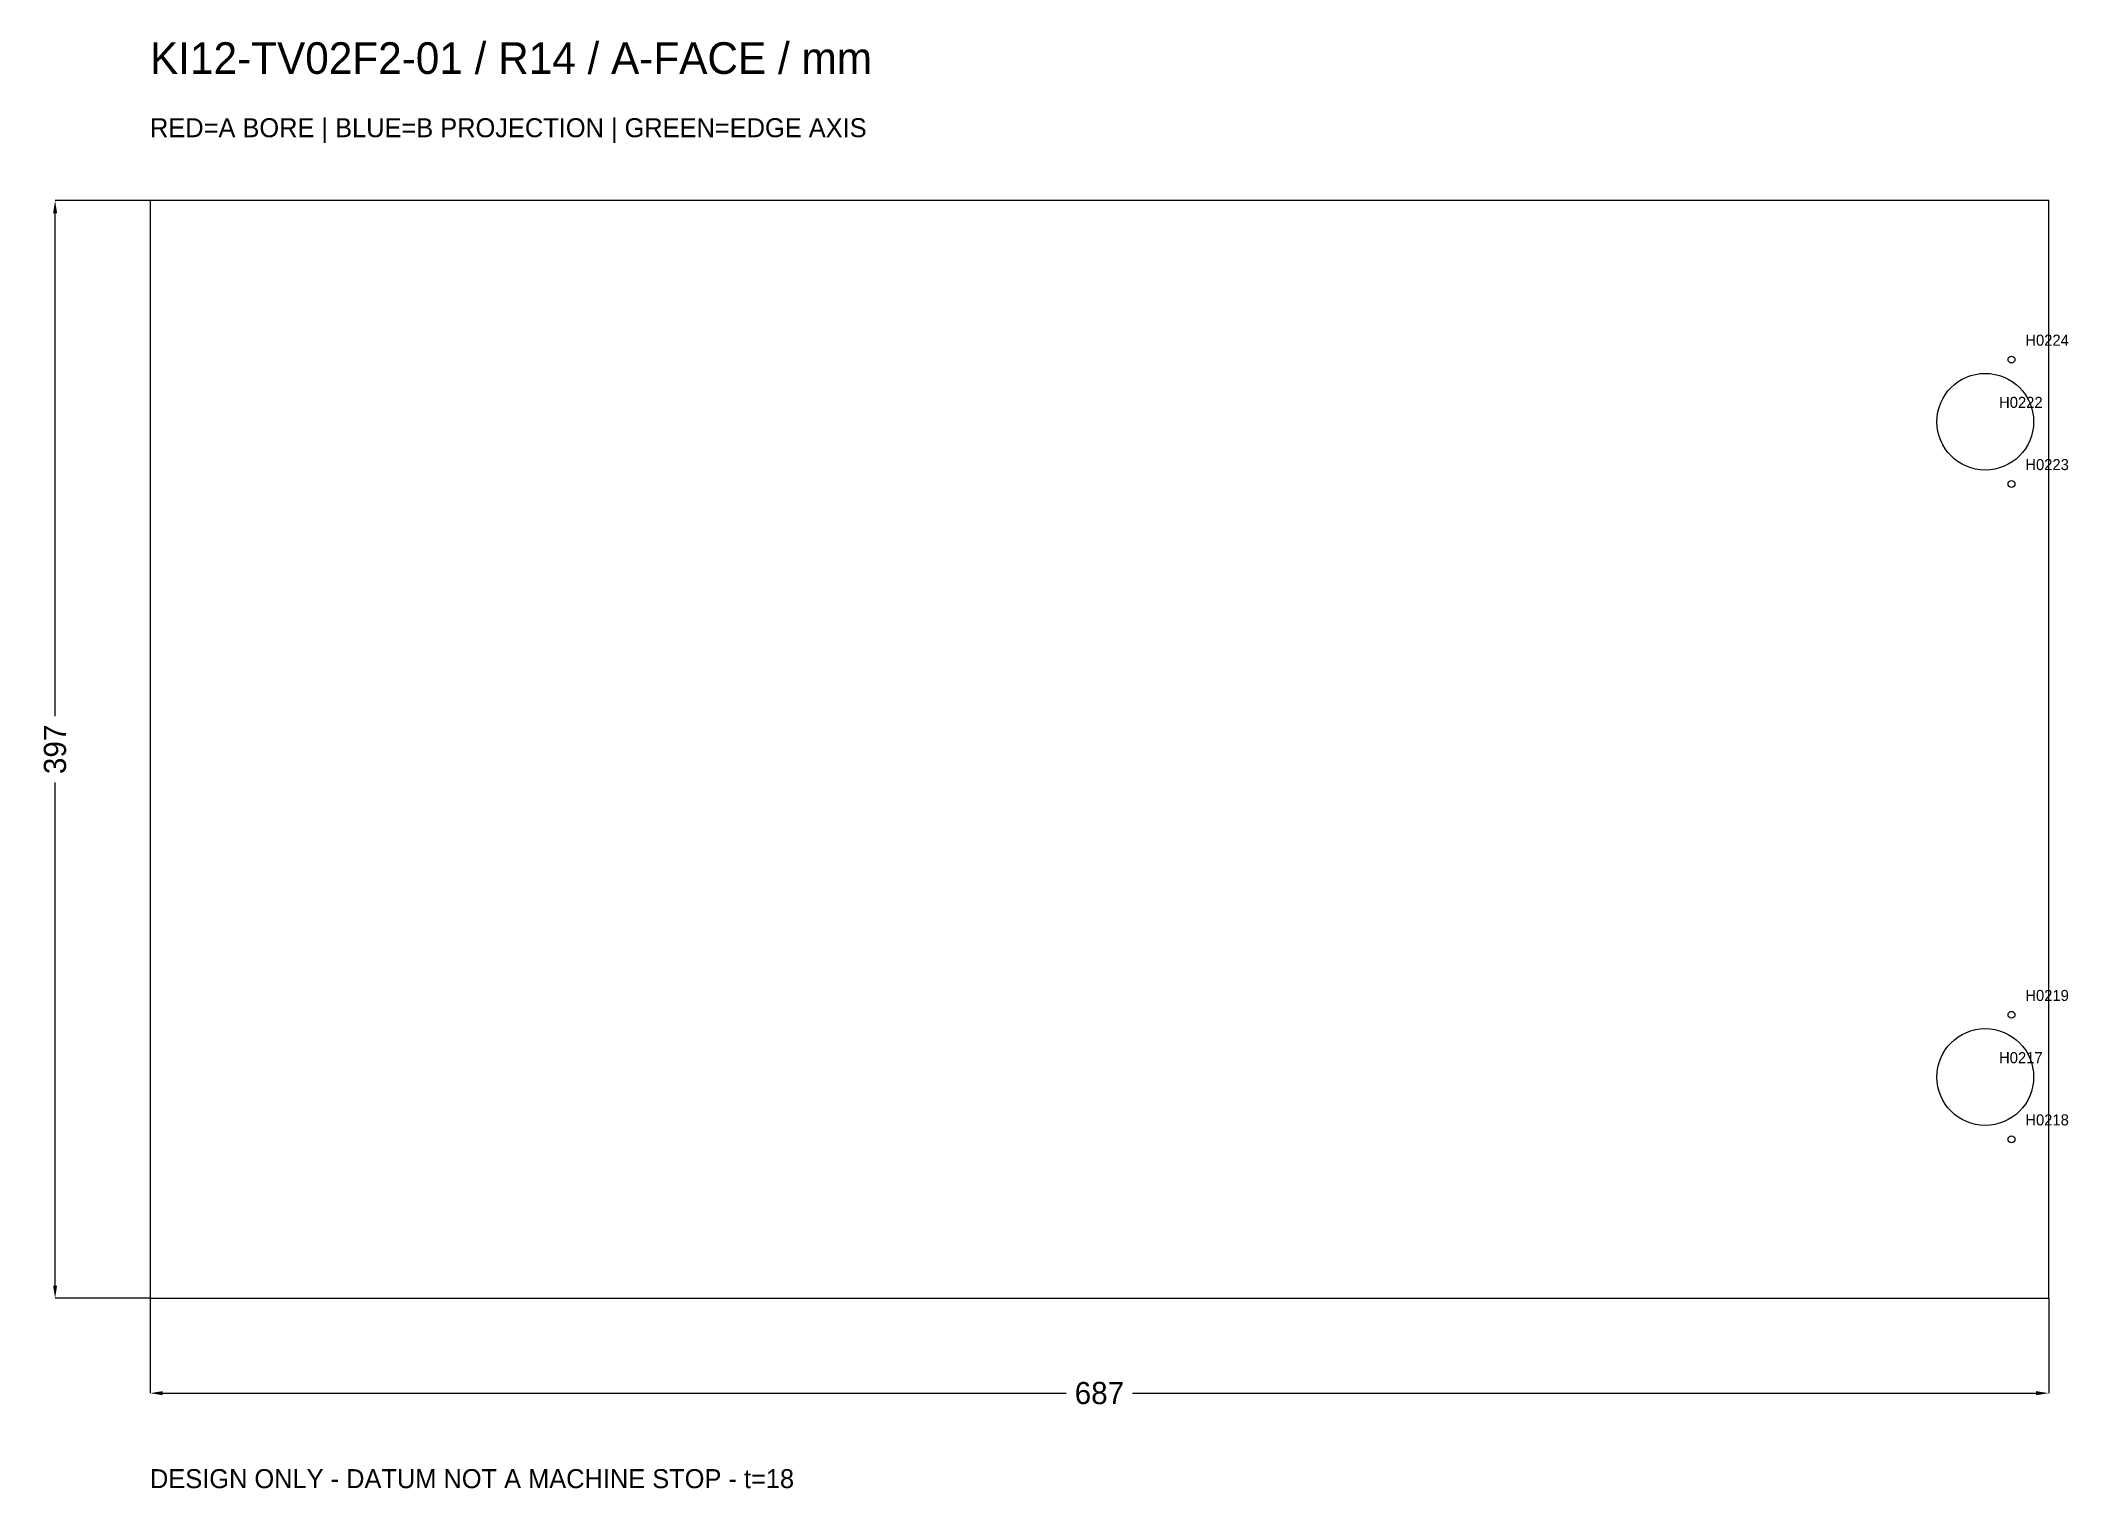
# Model space of a CAD drawing. Header units: millimetres. Extents: x -40 to 694, y -69 to 455.
import ezdxf

# ---------------------------------------------------------------- set-up
doc = ezdxf.new("R2010")
doc.units = ezdxf.units.MM
for name, color, linetype in [('BORE_A', 1, 'Continuous'), ('CONTOUR', 7, 'Continuous'), ('TEXT', 7, 'Continuous')]:
    doc.layers.add(name, color=color, linetype=linetype)
doc.dimstyles.get("Standard").update_dxf_attribs({"dimtxt": 2.5, "dimasz": 2.5, "dimexe": 1.25, "dimexo": 0.625, "dimtad": 1, "dimcen": 2.5, "dimazin": 3, "dimtfac": 1, "dimtmove": 0, "dimatfit": 3})

# ---------------------------------------------------------------- blocks, each defined once
blk = doc.blocks.new('_CLOSEDFILLED')
at = {"color": 0, "linetype": 'BYBLOCK'}
blk.add_solid([(-1, 0.16), (0, 0), (-1, -0.16)], dxfattribs=at)
blk = doc.blocks.new('*D1')
at = {"color": 2}
for p, q in [((0, 0), (0, -34.35)), ((687, 0), (687, -34.35)), ((4.58, -34.35), (331.4775, -34.35)), ((355.5225, -34.35), (682.42, -34.35))]:
    blk.add_line(p, q, dxfattribs=at)
at = {"layer": 'Defpoints'}
for p in [(0, 0), (687, 0), (0, -34.35)]:
    blk.add_point(p, dxfattribs=at)
at = {"color": 2, "xscale": 4.58, "yscale": 4.58, "rotation": 180}
blk.add_blockref('_CLOSEDFILLED', (0, -34.35), dxfattribs=at)
at = {"color": 2, "xscale": 4.58, "yscale": 4.58}
blk.add_blockref('_CLOSEDFILLED', (687, -34.35), dxfattribs=at)
at = {"color": 7, "insert": (343.5, -34.35), "char_height": 8.015, "attachment_point": 5}
blk.add_mtext('687', dxfattribs=at)
blk = doc.blocks.new('*D2')
at = {"color": 2}
for p, q in [((0, 397), (-34.35, 397)), ((-34.35, 210.5225), (-34.35, 392.42)), ((-34.35, 4.58), (-34.35, 186.4775)), ((0, 0), (-34.35, 0))]:
    blk.add_line(p, q, dxfattribs=at)
at = {"layer": 'Defpoints'}
for p in [(0, 397), (-34.35, 0), (0, 0)]:
    blk.add_point(p, dxfattribs=at)
at = {"color": 2, "xscale": 4.58, "yscale": 4.58}
for p, rotation in [((-34.35, 397), 90), ((-34.35, 0), 270)]:
    blk.add_blockref('_CLOSEDFILLED', p, dxfattribs=dict(at, rotation=rotation))
at = {"color": 7, "insert": (-34.35, 198.5), "char_height": 8.015, "attachment_point": 5, "rotation": 90}
blk.add_mtext('397', dxfattribs=at)

msp = doc.modelspace()

# ---------------------------------------------------------------- linework, layer by layer
at = {"layer": 'BORE_A'}
for centre, radius in [((673.5, 339.5), 1.25), ((664, 317), 17.5), ((673.5, 294.5), 1.25), ((673.5, 102.5), 1.25), ((664, 80), 17.5), ((673.5, 57.5), 1.25)]:
    msp.add_circle(centre, radius, dxfattribs=at)
at = {"layer": 'CONTOUR'}
msp.add_lwpolyline([(0, 0), (687, 0), (687, 397), (0, 397)], close=True, dxfattribs=at)

# ---------------------------------------------------------------- texts
at = {"layer": 'TEXT'}
for s, height, p in [('KI12-TV02F2-01 / R14 / A-FACE / mm', 11.45, (0, 442.8)), ('RED=A BORE | BLUE=B PROJECTION | GREEN=EDGE AXIS', 6.87, (0, 419.9)), ('H0224', 4, (678.5, 344.5)), ('H0222', 4, (669, 322)), ('H0223', 4, (678.5, 299.5)), ('H0219', 4, (678.5, 107.5)), ('H0217', 4, (669, 85)), ('H0218', 4, (678.5, 62.5)), ('DESIGN ONLY - DATUM NOT A MACHINE STOP - t=18', 6.87, (0, -68.7))]:
    msp.add_text(s, height=height, dxfattribs=at).set_placement(p)

# ---------------------------------------------------------------- dimensions: what is measured, and where the dimension line sits
dim = msp.add_linear_dim(base=(-34.35, 0), p1=(0, 0), p2=(0, 397), angle=90, dimstyle='Standard', override={"dimtxt": 8.015, "dimasz": 4.58, "dimdec": 2, "dimclrd": 2, "dimclre": 2, "dimclrt": 7})
dim.commit()
dim.dimension.update_dxf_attribs({"geometry": '*D2', "text_midpoint": (-34.35, 198.5)})
dim = msp.add_linear_dim(base=(0, -34.35), p1=(0, 0), p2=(687, 0), dimstyle='Standard', override={"dimtxt": 8.015, "dimasz": 4.58, "dimdec": 2, "dimclrd": 2, "dimclre": 2, "dimclrt": 7})
dim.commit()
dim.dimension.update_dxf_attribs({"geometry": '*D1', "text_midpoint": (343.5, -34.35)})

doc.saveas('drawing.dxf')
